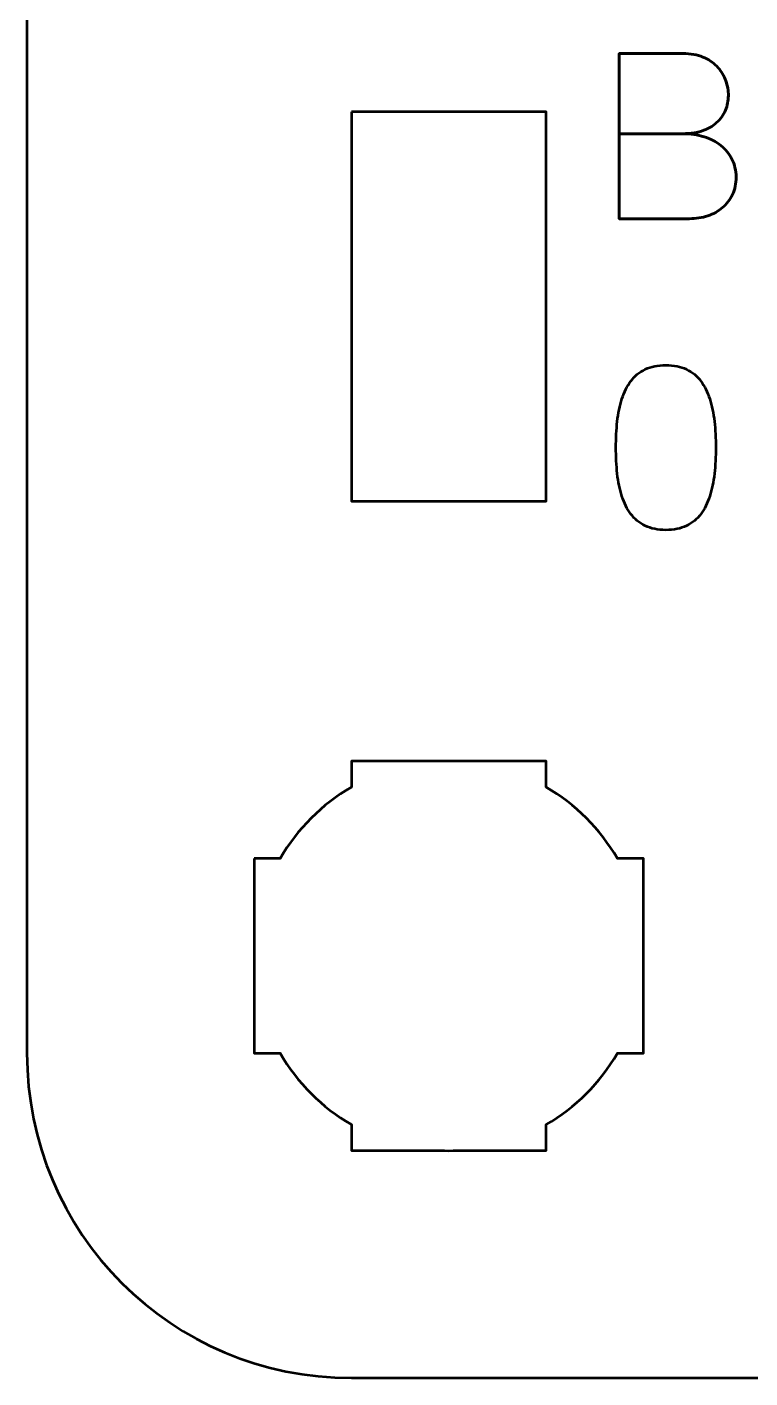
# Model space of a CAD drawing. Header units: centimetres. Extents: x -30.2 to 9.2, y -19.5 to -10.2.
# Drawn here: x -20.15 to -19.036, y -19.5 to -17.42 of the extents above; entities that cross this region are included whole.
import ezdxf

# ---------------------------------------------------------------- set-up
doc = ezdxf.new("R2010")
doc.units = ezdxf.units.CM
doc.header["$MEASUREMENT"] = 0
doc.layers.add('Layer 1', color=7, linetype='Continuous')

msp = doc.modelspace()

# ---------------------------------------------------------------- linework, layer by layer
at = {"layer": 'Layer 1', "lineweight": 53}
for points, knots in [([(-19.64995, -10.19995), (-19.64995, -10.19995), (-11.35005, -10.19995), (-11.35005, -10.19995), (-11.35005, -10.19995), (-11.07305, -10.19995), (-10.84995, -10.42305), (-10.84995, -10.70005), (-10.84995, -10.70005), (-10.84995, -10.70005), (-10.84995, -18.99995), (-10.84995, -18.99995), (-10.84995, -18.99995), (-10.84995, -19.27695), (-11.07305, -19.50005), (-11.35005, -19.50005), (-11.35005, -19.50005), (-11.35005, -19.50005), (-19.64995, -19.50005), (-19.64995, -19.50005), (-19.64995, -19.50005), (-19.92695, -19.50005), (-20.15005, -19.27695), (-20.15005, -18.99995), (-20.15005, -18.99995), (-20.15005, -18.99995), (-20.15005, -10.70005), (-20.15005, -10.70005), (-20.15005, -10.70005), (-20.15005, -10.42305), (-19.92695, -10.19995), (-19.64995, -10.19995)], [0, 0, 0, 0, 0.125, 0.125, 0.125, 0.125, 0.25, 0.25, 0.25, 0.25, 0.375, 0.375, 0.375, 0.375, 0.5, 0.5, 0.5, 0.5, 0.625, 0.625, 0.625, 0.625, 0.75, 0.75, 0.75, 0.75, 0.875, 0.875, 0.875, 0.875, 1, 1, 1, 1]), ([(-19.64995, -17.55), (-19.64995, -17.55), (-19.34995, -17.55), (-19.34995, -17.55), (-19.34995, -17.55), (-19.34995, -17.55), (-19.34995, -18.15), (-19.34995, -18.15), (-19.34995, -18.15), (-19.34995, -18.15), (-19.64995, -18.15), (-19.64995, -18.15), (-19.64995, -18.15), (-19.64995, -18.15), (-19.64995, -17.55), (-19.64995, -17.55)], [0, 0, 0, 0, 0.25, 0.25, 0.25, 0.25, 0.5, 0.5, 0.5, 0.5, 0.75, 0.75, 0.75, 0.75, 1, 1, 1, 1]), ([(-19.80001, -18.69997), (-19.80001, -18.69997), (-19.75981, -18.69997), (-19.75981, -18.69997), (-19.75981, -18.69997), (-19.73348, -18.65445), (-19.69552, -18.61652), (-19.65001, -18.59019), (-19.65001, -18.59019), (-19.65001, -18.59019), (-19.65001, -18.54997), (-19.65001, -18.54997), (-19.65001, -18.54997), (-19.65001, -18.54997), (-19.35001, -18.54997), (-19.35001, -18.54997), (-19.35001, -18.54997), (-19.35001, -18.54997), (-19.35001, -18.59016), (-19.35001, -18.59016), (-19.35001, -18.59016), (-19.30448, -18.61649), (-19.26649, -18.65444), (-19.24013, -18.69997), (-19.24013, -18.69997), (-19.24013, -18.69997), (-19.20001, -18.69997), (-19.20001, -18.69997), (-19.20001, -18.69997), (-19.20001, -18.69997), (-19.20001, -18.84539), (-19.20001, -18.84539), (-19.20001, -18.84539), (-19.20001, -18.84539), (-19.19995, -18.85004), (-19.19995, -18.85004), (-19.19995, -18.85004), (-19.19995, -18.85004), (-19.20001, -18.85468), (-19.20001, -18.85468), (-19.20001, -18.85468), (-19.20001, -18.85468), (-19.20001, -18.99997), (-19.20001, -18.99997), (-19.20001, -18.99997), (-19.20001, -18.99997), (-19.24008, -18.99997), (-19.24008, -18.99997), (-19.24008, -18.99997), (-19.26643, -19.04554), (-19.30443, -19.08355), (-19.35001, -19.10991), (-19.35001, -19.10991), (-19.35001, -19.10991), (-19.35001, -19.14997), (-19.35001, -19.14997), (-19.35001, -19.14997), (-19.35001, -19.14997), (-19.49329, -19.14997), (-19.49329, -19.14997), (-19.49329, -19.14997), (-19.49329, -19.14997), (-19.49996, -19.15005), (-19.49996, -19.15005), (-19.49996, -19.15005), (-19.49996, -19.15005), (-19.50664, -19.14997), (-19.50664, -19.14997), (-19.50664, -19.14997), (-19.50664, -19.14997), (-19.65001, -19.14997), (-19.65001, -19.14997), (-19.65001, -19.14997), (-19.65001, -19.14997), (-19.65001, -19.10987), (-19.65001, -19.10987), (-19.65001, -19.10987), (-19.69555, -19.08351), (-19.73353, -19.04552), (-19.75986, -18.99997), (-19.75986, -18.99997), (-19.75986, -18.99997), (-19.80001, -18.99997), (-19.80001, -18.99997), (-19.80001, -18.99997), (-19.80001, -18.99997), (-19.80001, -18.69997), (-19.80001, -18.69997)], [0, 0, 0, 0, 0.0454545, 0.0454545, 0.0454545, 0.0454545, 0.0909091, 0.0909091, 0.0909091, 0.0909091, 0.1363636, 0.1363636, 0.1363636, 0.1363636, 0.1818182, 0.1818182, 0.1818182, 0.1818182, 0.2272727, 0.2272727, 0.2272727, 0.2272727, 0.2727273, 0.2727273, 0.2727273, 0.2727273, 0.3181818, 0.3181818, 0.3181818, 0.3181818, 0.3636364, 0.3636364, 0.3636364, 0.3636364, 0.4090909, 0.4090909, 0.4090909, 0.4090909, 0.4545455, 0.4545455, 0.4545455, 0.4545455, 0.5, 0.5, 0.5, 0.5, 0.5454545, 0.5454545, 0.5454545, 0.5454545, 0.5909091, 0.5909091, 0.5909091, 0.5909091, 0.6363636, 0.6363636, 0.6363636, 0.6363636, 0.6818182, 0.6818182, 0.6818182, 0.6818182, 0.7272727, 0.7272727, 0.7272727, 0.7272727, 0.7727273, 0.7727273, 0.7727273, 0.7727273, 0.8181818, 0.8181818, 0.8181818, 0.8181818, 0.8636364, 0.8636364, 0.8636364, 0.8636364, 0.9090909, 0.9090909, 0.9090909, 0.9090909, 0.9545455, 0.9545455, 0.9545455, 0.9545455, 1, 1, 1, 1])]:
    msp.add_open_spline(points, degree=3, knots=knots, dxfattribs=at)
at = {"layer": 'Layer 1', "color": 5, "lineweight": 53}
for points, knots in [([(-19.23732, -17.58389), (-19.23732, -17.58389), (-19.1396, -17.58389), (-19.1396, -17.58389), (-19.1396, -17.58389), (-19.1269, -17.58383), (-19.11608, -17.58207), (-19.10697, -17.5786), (-19.10697, -17.5786), (-19.09791, -17.57519), (-19.09056, -17.57054), (-19.08486, -17.56472), (-19.08486, -17.56472), (-19.07916, -17.5589), (-19.07504, -17.55231), (-19.07245, -17.54502), (-19.07245, -17.54502), (-19.06993, -17.53779), (-19.06875, -17.53027), (-19.06904, -17.5225), (-19.06904, -17.5225), (-19.0694, -17.51474), (-19.07104, -17.50722), (-19.07398, -17.49987), (-19.07398, -17.49987), (-19.07686, -17.49252), (-19.08121, -17.48587), (-19.08692, -17.47994), (-19.08692, -17.47994), (-19.09262, -17.474), (-19.09974, -17.46929), (-19.10838, -17.46582), (-19.10838, -17.46582), (-19.11702, -17.4623), (-19.12719, -17.46047), (-19.13889, -17.46042), (-19.13889, -17.46042), (-19.13889, -17.46042), (-19.23732, -17.46042), (-19.23732, -17.46042), (-19.23732, -17.46042), (-19.23732, -17.46042), (-19.23732, -17.71477), (-19.23732, -17.71477), (-19.23732, -17.71477), (-19.23732, -17.71477), (-19.12902, -17.71477), (-19.12902, -17.71477), (-19.12902, -17.71477), (-19.1189, -17.71477), (-19.1095, -17.7133), (-19.10079, -17.71042), (-19.10079, -17.71042), (-19.09209, -17.70748), (-19.08451, -17.7033), (-19.07792, -17.69772), (-19.07792, -17.69772), (-19.0714, -17.69219), (-19.06628, -17.68549), (-19.06263, -17.67755), (-19.06263, -17.67755), (-19.05899, -17.66961), (-19.05711, -17.66062), (-19.05705, -17.65056), (-19.05705, -17.65056), (-19.05728, -17.64045), (-19.0594, -17.63134), (-19.06346, -17.62316), (-19.06346, -17.62316), (-19.06751, -17.61499), (-19.07316, -17.608), (-19.08045, -17.60212), (-19.08045, -17.60212), (-19.08774, -17.59629), (-19.09644, -17.59177), (-19.10644, -17.58865), (-19.10644, -17.58865), (-19.11643, -17.58553), (-19.12749, -17.58395), (-19.1396, -17.58389), (-19.1396, -17.58389), (-19.12749, -17.58395), (-19.11643, -17.58553), (-19.10644, -17.58865), (-19.10644, -17.58865), (-19.09644, -17.59177), (-19.08774, -17.59629), (-19.08045, -17.60212), (-19.08045, -17.60212), (-19.07316, -17.608), (-19.06751, -17.61499), (-19.06346, -17.62316), (-19.06346, -17.62316), (-19.0594, -17.63134), (-19.05728, -17.64045), (-19.05705, -17.65056), (-19.05705, -17.65056), (-19.05711, -17.66062), (-19.05899, -17.66961), (-19.06263, -17.67755), (-19.06263, -17.67755), (-19.06628, -17.68549), (-19.0714, -17.69219), (-19.07792, -17.69772), (-19.07792, -17.69772), (-19.08451, -17.7033), (-19.09209, -17.70748), (-19.10079, -17.71042), (-19.10079, -17.71042), (-19.1095, -17.7133), (-19.1189, -17.71477), (-19.12902, -17.71477), (-19.12902, -17.71477), (-19.12902, -17.71477), (-19.23732, -17.71477), (-19.23732, -17.71477), (-19.23732, -17.71477), (-19.23732, -17.71477), (-19.23732, -17.46042), (-19.23732, -17.46042), (-19.23732, -17.46042), (-19.23732, -17.46042), (-19.13889, -17.46042), (-19.13889, -17.46042), (-19.13889, -17.46042), (-19.12719, -17.46047), (-19.11702, -17.4623), (-19.10838, -17.46582), (-19.10838, -17.46582), (-19.09974, -17.46929), (-19.09262, -17.474), (-19.08692, -17.47994), (-19.08692, -17.47994), (-19.08121, -17.48587), (-19.07686, -17.49252), (-19.07398, -17.49987), (-19.07398, -17.49987), (-19.07104, -17.50722), (-19.0694, -17.51474), (-19.06904, -17.5225), (-19.06904, -17.5225), (-19.06875, -17.53027), (-19.06993, -17.53779), (-19.07245, -17.54502), (-19.07245, -17.54502), (-19.07504, -17.55231), (-19.07916, -17.5589), (-19.08486, -17.56472), (-19.08486, -17.56472), (-19.09056, -17.57054), (-19.09791, -17.57519), (-19.10697, -17.5786), (-19.10697, -17.5786), (-19.11608, -17.58207), (-19.1269, -17.58383), (-19.1396, -17.58389), (-19.1396, -17.58389), (-19.1396, -17.58389), (-19.23732, -17.58389), (-19.23732, -17.58389)], [0, 0, 0, 0, 0.025, 0.025, 0.025, 0.025, 0.05, 0.05, 0.05, 0.05, 0.075, 0.075, 0.075, 0.075, 0.1, 0.1, 0.1, 0.1, 0.125, 0.125, 0.125, 0.125, 0.15, 0.15, 0.15, 0.15, 0.175, 0.175, 0.175, 0.175, 0.2, 0.2, 0.2, 0.2, 0.225, 0.225, 0.225, 0.225, 0.25, 0.25, 0.25, 0.25, 0.275, 0.275, 0.275, 0.275, 0.3, 0.3, 0.3, 0.3, 0.325, 0.325, 0.325, 0.325, 0.35, 0.35, 0.35, 0.35, 0.375, 0.375, 0.375, 0.375, 0.4, 0.4, 0.4, 0.4, 0.425, 0.425, 0.425, 0.425, 0.45, 0.45, 0.45, 0.45, 0.475, 0.475, 0.475, 0.475, 0.5, 0.5, 0.5, 0.5, 0.525, 0.525, 0.525, 0.525, 0.55, 0.55, 0.55, 0.55, 0.575, 0.575, 0.575, 0.575, 0.6, 0.6, 0.6, 0.6, 0.625, 0.625, 0.625, 0.625, 0.65, 0.65, 0.65, 0.65, 0.675, 0.675, 0.675, 0.675, 0.7, 0.7, 0.7, 0.7, 0.725, 0.725, 0.725, 0.725, 0.75, 0.75, 0.75, 0.75, 0.775, 0.775, 0.775, 0.775, 0.8, 0.8, 0.8, 0.8, 0.825, 0.825, 0.825, 0.825, 0.85, 0.85, 0.85, 0.85, 0.875, 0.875, 0.875, 0.875, 0.9, 0.9, 0.9, 0.9, 0.925, 0.925, 0.925, 0.925, 0.95, 0.95, 0.95, 0.95, 0.975, 0.975, 0.975, 0.975, 1, 1, 1, 1]), ([(-19.16536, -18.19419), (-19.15302, -18.19413), (-19.14237, -18.19196), (-19.1335, -18.18772), (-19.1335, -18.18772), (-19.12468, -18.18349), (-19.11733, -18.17743), (-19.11145, -18.16973), (-19.11145, -18.16973), (-19.10563, -18.16197), (-19.10104, -18.1528), (-19.09763, -18.14221), (-19.09763, -18.14221), (-19.09428, -18.13163), (-19.09187, -18.12005), (-19.09052, -18.10735), (-19.09052, -18.10735), (-19.0891, -18.09465), (-19.0884, -18.0813), (-19.08846, -18.06719), (-19.08846, -18.06719), (-19.0884, -18.05314), (-19.0891, -18.03979), (-19.09052, -18.02715), (-19.09052, -18.02715), (-19.09187, -18.01451), (-19.09428, -18.00287), (-19.09763, -17.99228), (-19.09763, -17.99228), (-19.10104, -17.98176), (-19.10563, -17.97259), (-19.11145, -17.96477), (-19.11145, -17.96477), (-19.11733, -17.957), (-19.12468, -17.95095), (-19.1335, -17.94671), (-19.1335, -17.94671), (-19.14237, -17.94242), (-19.15302, -17.94025), (-19.16536, -17.94019), (-19.16536, -17.94019), (-19.17771, -17.94025), (-19.18835, -17.94242), (-19.19723, -17.94671), (-19.19723, -17.94671), (-19.20605, -17.95095), (-19.2134, -17.957), (-19.21928, -17.96477), (-19.21928, -17.96477), (-19.2251, -17.97259), (-19.22969, -17.98176), (-19.2331, -17.99228), (-19.2331, -17.99228), (-19.23645, -18.00287), (-19.23886, -18.01451), (-19.24021, -18.02715), (-19.24021, -18.02715), (-19.24162, -18.03979), (-19.24233, -18.05314), (-19.24227, -18.06719), (-19.24227, -18.06719), (-19.24233, -18.0813), (-19.24162, -18.09465), (-19.24021, -18.10735), (-19.24021, -18.10735), (-19.23886, -18.12005), (-19.23645, -18.13163), (-19.2331, -18.14221), (-19.2331, -18.14221), (-19.22969, -18.1528), (-19.2251, -18.16197), (-19.21928, -18.16973), (-19.21928, -18.16973), (-19.2134, -18.17743), (-19.20605, -18.18349), (-19.19723, -18.18772), (-19.19723, -18.18772), (-19.18835, -18.19196), (-19.17771, -18.19413), (-19.16536, -18.19419)], [0, 0, 0, 0, 0.05, 0.05, 0.05, 0.05, 0.1, 0.1, 0.1, 0.1, 0.15, 0.15, 0.15, 0.15, 0.2, 0.2, 0.2, 0.2, 0.25, 0.25, 0.25, 0.25, 0.3, 0.3, 0.3, 0.3, 0.35, 0.35, 0.35, 0.35, 0.4, 0.4, 0.4, 0.4, 0.45, 0.45, 0.45, 0.45, 0.5, 0.5, 0.5, 0.5, 0.55, 0.55, 0.55, 0.55, 0.6, 0.6, 0.6, 0.6, 0.65, 0.65, 0.65, 0.65, 0.7, 0.7, 0.7, 0.7, 0.75, 0.75, 0.75, 0.75, 0.8, 0.8, 0.8, 0.8, 0.85, 0.85, 0.85, 0.85, 0.9, 0.9, 0.9, 0.9, 0.95, 0.95, 0.95, 0.95, 1, 1, 1, 1]), ([(-19.16536, -18.19419), (-19.15302, -18.19413), (-19.14237, -18.19196), (-19.1335, -18.18772), (-19.1335, -18.18772), (-19.12468, -18.18349), (-19.11733, -18.17743), (-19.11145, -18.16973), (-19.11145, -18.16973), (-19.10563, -18.16197), (-19.10104, -18.1528), (-19.09763, -18.14221), (-19.09763, -18.14221), (-19.09428, -18.13163), (-19.09187, -18.12005), (-19.09052, -18.10735), (-19.09052, -18.10735), (-19.0891, -18.09465), (-19.0884, -18.0813), (-19.08846, -18.06719), (-19.08846, -18.06719), (-19.0884, -18.05314), (-19.0891, -18.03979), (-19.09052, -18.02715), (-19.09052, -18.02715), (-19.09187, -18.01451), (-19.09428, -18.00287), (-19.09763, -17.99228), (-19.09763, -17.99228), (-19.10104, -17.98176), (-19.10563, -17.97259), (-19.11145, -17.96477), (-19.11145, -17.96477), (-19.11733, -17.957), (-19.12468, -17.95095), (-19.1335, -17.94671), (-19.1335, -17.94671), (-19.14237, -17.94242), (-19.15302, -17.94025), (-19.16536, -17.94019), (-19.16536, -17.94019), (-19.17771, -17.94025), (-19.18835, -17.94242), (-19.19723, -17.94671), (-19.19723, -17.94671), (-19.20605, -17.95095), (-19.2134, -17.957), (-19.21928, -17.96477), (-19.21928, -17.96477), (-19.2251, -17.97259), (-19.22969, -17.98176), (-19.2331, -17.99228), (-19.2331, -17.99228), (-19.23645, -18.00287), (-19.23886, -18.01451), (-19.24021, -18.02715), (-19.24021, -18.02715), (-19.24162, -18.03979), (-19.24233, -18.05314), (-19.24227, -18.06719), (-19.24227, -18.06719), (-19.24233, -18.0813), (-19.24162, -18.09465), (-19.24021, -18.10735), (-19.24021, -18.10735), (-19.23886, -18.12005), (-19.23645, -18.13163), (-19.2331, -18.14221), (-19.2331, -18.14221), (-19.22969, -18.1528), (-19.2251, -18.16197), (-19.21928, -18.16973), (-19.21928, -18.16973), (-19.2134, -18.17743), (-19.20605, -18.18349), (-19.19723, -18.18772), (-19.19723, -18.18772), (-19.18835, -18.19196), (-19.17771, -18.19413), (-19.16536, -18.19419)], [0, 0, 0, 0, 0.05, 0.05, 0.05, 0.05, 0.1, 0.1, 0.1, 0.1, 0.15, 0.15, 0.15, 0.15, 0.2, 0.2, 0.2, 0.2, 0.25, 0.25, 0.25, 0.25, 0.3, 0.3, 0.3, 0.3, 0.35, 0.35, 0.35, 0.35, 0.4, 0.4, 0.4, 0.4, 0.45, 0.45, 0.45, 0.45, 0.5, 0.5, 0.5, 0.5, 0.55, 0.55, 0.55, 0.55, 0.6, 0.6, 0.6, 0.6, 0.65, 0.65, 0.65, 0.65, 0.7, 0.7, 0.7, 0.7, 0.75, 0.75, 0.75, 0.75, 0.8, 0.8, 0.8, 0.8, 0.85, 0.85, 0.85, 0.85, 0.9, 0.9, 0.9, 0.9, 0.95, 0.95, 0.95, 0.95, 1, 1, 1, 1])]:
    msp.add_open_spline(points, degree=3, knots=knots, dxfattribs=at)

doc.saveas('drawing.dxf')
